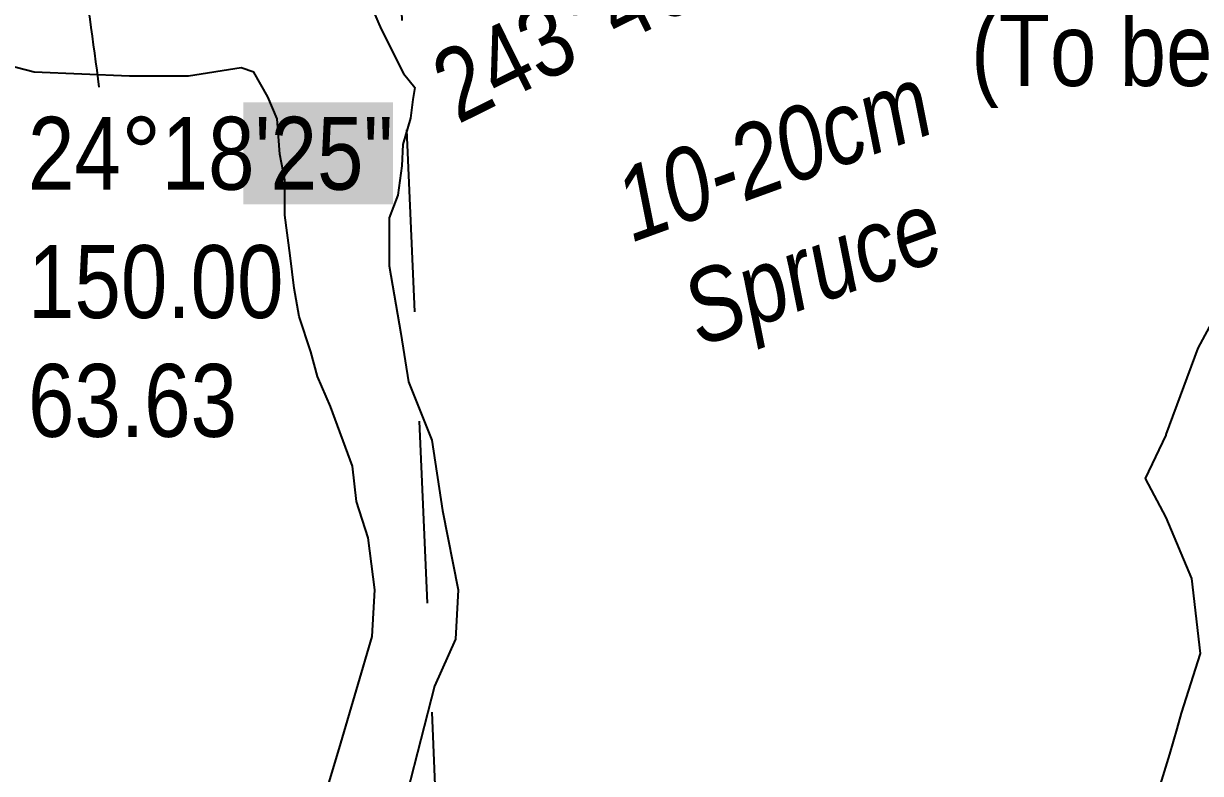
# Model space of a CAD drawing. Extents: x 686944 to 691954, y 6148394 to 6152199.
# Drawn here: x 689668.1 to 689829.4, y 6149156 to 6149258.9 of the extents above; entities that cross this region are included whole.
import ezdxf
from ezdxf.enums import TextEntityAlignment as Align

# ---------------------------------------------------------------- set-up
doc = ezdxf.new("R2010")
doc.units = 0
doc.header["$LTSCALE"] = 5
doc.header["$PDSIZE"] = 0.5
doc.linetypes.add('foc-LSD', pattern=[8, 5, -3])
doc.layers.get('Defpoints').update_dxf_attribs({"color": 9})
for name, color, linetype in [('AS-UNDERLAY-H', 141, 'Continuous'), ('L-BD', 7, 'Continuous'), ('L-SECTION-LSD', 7, 'foc-LSD'), ('T-BUSH-T', 110, 'Continuous'), ('WETLAND', 143, 'Continuous')]:
    doc.layers.add(name, color=color, linetype=linetype)
doc.layers.add('F-AR-T', color=190, linetype='Continuous', lineweight=9)
doc.styles.add('80', font='', dxfattribs={"height": 10})
doc.styles.add('80CG', font='', dxfattribs={"height": 10})
doc.styles.add('80L', font='', dxfattribs={"height": 10})
doc.styles.get('80').set_extended_font_data('Arial Narrow')
doc.styles.get('80CG').set_extended_font_data('Arial Narrow')
doc.styles.get('80L').set_extended_font_data('Arial Narrow')
doc.dimstyles.new('Compass 5 000', dxfattribs={"dimscale": 5, "dimtxt": 9, "dimasz": 2, "dimexe": 0.2, "dimexo": 0.0625, "dimgap": 0.5, "dimtad": 0, "dimtih": 1, "dimtoh": 1, "dimzin": 0, "dimdsep": 46, "dimtxsty": '80CG', "dimcen": 0.1, "dimse1": 1, "dimse2": 1, "dimclrd": 256, "dimclrt": 256, "dimaunit": 1, "dimadec": 4, "dimazin": 0, "dimtfac": 0.06, "dimtofl": 0, "dimtmove": 0, "dimatfit": 1, "dimfxl": 0.2, "dimtolj": 1, "dimtzin": 0, "dimlwd": -1, "dimarcsym": 0})

# ---------------------------------------------------------------- blocks, each defined once
blk = doc.blocks.new('*D69')
at = {"layer": 'Defpoints', "color": 0, "transparency": 16777216}
for p in [(689754.74, 6149346.84), (689765.36, 6149329.89), (689757.36, 6149324.88)]:
    blk.add_point(p, dxfattribs=at)
at = {"layer": 'F-AR-T', "transparency": 16777216}
for p, q in [((689741.44, 6149350.3), (689736.13, 6149358.78)), ((689762.66, 6149316.4), (689786.17, 6149278.86)), ((689786.17, 6149278.86), (689796.17, 6149278.86))]:
    blk.add_line(p, q, dxfattribs=at)
for points in [[(689742.85, 6149351.19), (689740.02, 6149349.42), (689746.74, 6149341.83)], [(689764.08, 6149317.29), (689761.25, 6149315.52), (689757.36, 6149324.88)]]:
    blk.add_solid(points, dxfattribs=at)
at = {"layer": 'F-AR-T', "transparency": 16777216, "insert": (689842.55, 6149278.86), "char_height": 10, "attachment_point": 5, "style": '80CG', "bg_fill": 3, "box_fill_scale": 1.1, "bg_fill_color": 256, "bg_fill_true_color": 13158600, "bg_fill_transparency": 0}
blk.add_mtext('\\A1;Tolko\\P15.00 A/R\\PDLO 980747\\P(To be Amended)', dxfattribs=at)
blk = doc.blocks.new('curve')
at = {"const_width": 0.1}
blk.add_lwpolyline([(-4.987, 5.394), (-6.084, 3.494), (-3.89, 3.494)], close=True, dxfattribs=at)
at = {"style": '80'}
for p in [(-2.436, 3.358), (-2.436, -0.038), (-2.436, -3.295)]:
    blk.add_text('=', height=1.8, dxfattribs=at).set_placement(p)
for s, p in [('RADIUS', (-3.538, -0.049)), ('ARC', (-3.538, -3.306))]:
    blk.add_text(s, height=2, dxfattribs=at).set_placement(p, align=Align.RIGHT)
for tag, p in [('DELTA', (0, 3.521)), ('CURVE_RADIUS', (0, 0)), ('ARC_LENGTH', (0, -3.26))]:
    blk.add_attdef(tag, p, '', height=2, dxfattribs=at)

msp = doc.modelspace()

# ---------------------------------------------------------------- hatches: boundary and pattern name
at = {"layer": 'AS-UNDERLAY-H'}
h = msp.add_hatch(color=256, dxfattribs=at)
h.dxf.hatch_style = 1
h.paths.add_polyline_path([(689698.22, 6149248.104), (689718.724, 6149248.104), (689718.724, 6149234.117), (689698.22, 6149234.117)])

# ---------------------------------------------------------------- linework, layer by layer
at = {"layer": 'L-SECTION-LSD'}
msp.add_line((689713.686, 6149404.209), (689748.383, 6148600.814), dxfattribs=at)
at = {"layer": 'WETLAND', "linetype": 'Continuous'}
for points in [[(689714.253, 6149264.751), (689717.109, 6149258.149), (689720.142, 6149252.082), (689721.734, 6149250.17), (689721.453, 6149248.486), (689721.139, 6149245.941), (689720.05, 6149242.311), (689719.956, 6149239.411), (689719.405, 6149235.387), (689718.179, 6149232.275), (689718.179, 6149225.673), (689719.785, 6149216.394), (689720.856, 6149209.791), (689724.068, 6149201.762), (689725.495, 6149192.126), (689727.637, 6149181.241), (689727.28, 6149174.46), (689724.425, 6149168.036), (689720.677, 6149153.404)], [(689709.971, 6149154.831), (689711.577, 6149160.185), (689713.718, 6149167.501), (689715.859, 6149174.817), (689716.216, 6149181.241), (689715.324, 6149188.378), (689713.718, 6149193.375), (689713.183, 6149198.193), (689710.149, 6149206.401), (689708.365, 6149210.505), (689707.473, 6149213.896), (689705.867, 6149218.713), (689705.153, 6149222.639), (689704.618, 6149227.1), (689703.904, 6149232.632), (689703.904, 6149237.45), (689703.19, 6149241.019), (689702.833, 6149245.837), (689701.584, 6149248.87), (689699.621, 6149252.26), (689697.888, 6149252.838), (689690.704, 6149251.721), (689682.615, 6149251.721), (689669.536, 6149252.26), (689654.839, 6149256.036)], [(689822.427, 6149149.649), (689825.237, 6149158.683), (689826.239, 6149162.189), (689826.843, 6149164.303), (689829.414, 6149172.518), (689828.249, 6149182.772), (689824.736, 6149191.166), (689821.887, 6149196.499), (689824.71, 6149202.458), (689824.736, 6149202.529), (689829.102, 6149214.378), (689833.493, 6149222.533)]]:
    msp.add_lwpolyline(points, dxfattribs=at)

# ---------------------------------------------------------------- block references
at = {"layer": 'L-BD', "xscale": 4.999558100000018, "yscale": 4.999558100000018, "zscale": 4.999558100000018}
msp.add_blockref('curve', (689668.675, 6149218.522), dxfattribs=at).add_auto_attribs({'DELTA': '24%%d18\'25"', 'CURVE_RADIUS': '150.00', 'ARC_LENGTH': '63.63'})

# ---------------------------------------------------------------- texts
at = {"layer": 'L-BD', "insert": (689711.378, 6149264.086), "char_height": 9.99912, "width": 68.12348, "attachment_point": 1, "rotation": 26.3187, "line_spacing_factor": 0.855, "style": '80L'}
msp.add_mtext("\\pi20.21576;36.68 \\P\\pi6.12083;243°40'55''", dxfattribs=at)

# ---------------------------------------------------------------- leaders
at = {"layer": 'L-BD', "path_type": 1}
msp.add_leader([(689673.327, 6149287.61), (689678.414, 6149250.177)], dimstyle='Compass 5 000', override={"dimgap": 0.5, "dimtad": 0}, dxfattribs=at)

# ---------------------------------------------------------------- next in the draw order: dimensions: what is measured, and where the dimension line sits
at = {"layer": 'F-AR-T'}
dim = msp.add_linear_dim(base=(689757.357, 6149324.878), p1=(689754.744, 6149346.838), p2=(689765.358, 6149329.888), angle=302.05375, text='Tolko\\P15.00 A/R\\PDLO 980747\\P(To be Amended)', dimstyle='Compass 5 000', override={"dimtfill": 1}, dxfattribs=at)
dim.commit()
dim.dimension.update_dxf_attribs({"geometry": '*D69', "text_midpoint": (689842.552, 6149278.863), "dimtype": 161})

# ---------------------------------------------------------------- next in the draw order: texts
at = {"layer": 'T-BUSH-T', "insert": (689747.361, 6149237.992), "char_height": 10, "attachment_point": 1, "rotation": 20, "style": '80L'}
msp.add_mtext_dynamic_manual_height_columns('\\pi0.89925;{\\fArial Narrow|b0|i1|c0|p34;10-20cm \\P\\pi4.64072;Spruce}', width=44.47926, gutter_width=47.496, heights=[0], dxfattribs=at)

doc.saveas('drawing.dxf')
